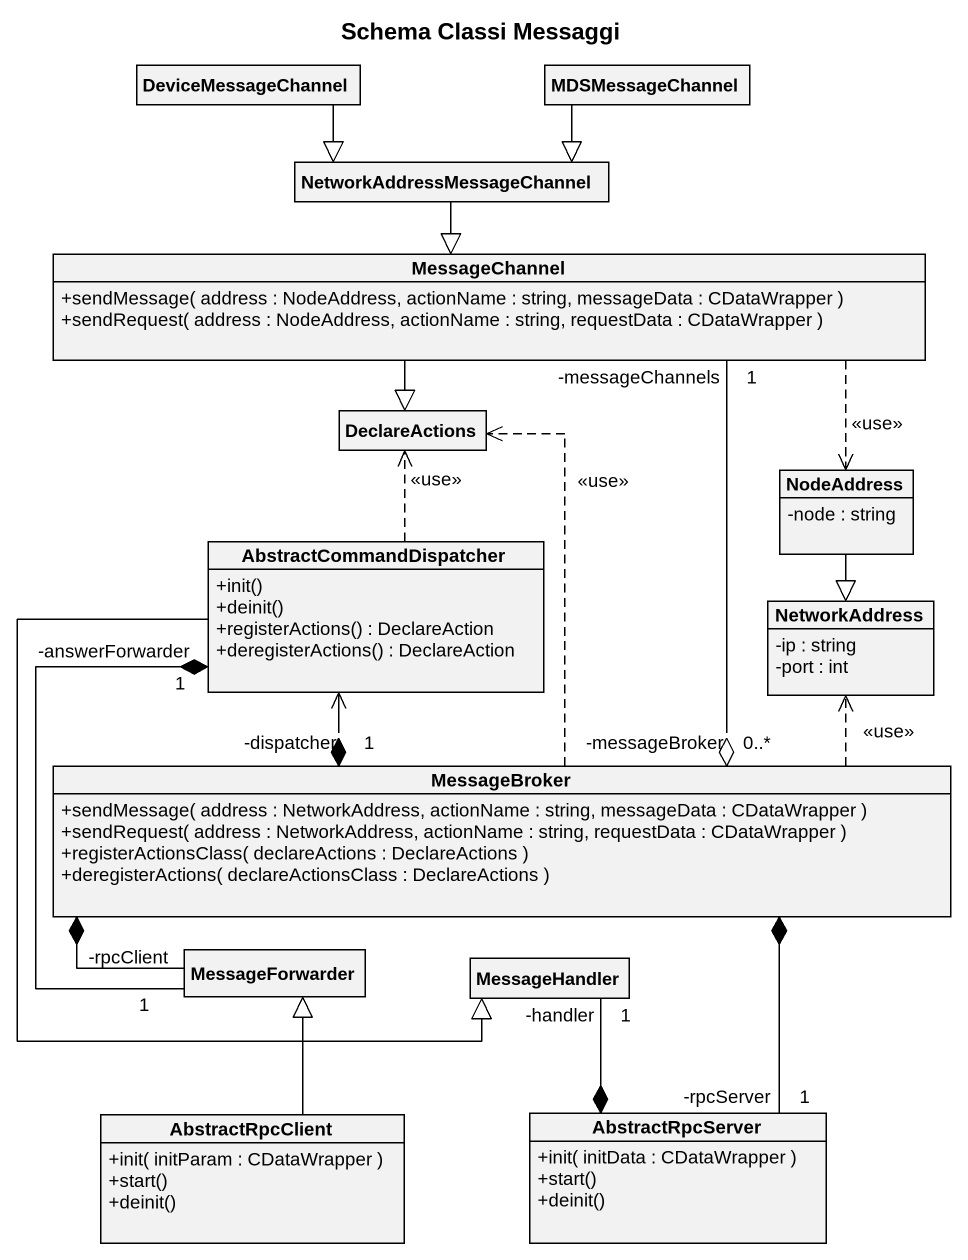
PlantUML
@startuml
title Schema Classi Messaggi
hide circle
hide empty members
skinparam classAttributeIconSize 0
class DeviceMessageChannel
class MDSMessageChannel
class NetworkAddressMessageChannel
class MessageChannel {
  +sendMessage( address : NodeAddress, actionName : string, messageData : CDataWrapper )
  +sendRequest( address : NodeAddress, actionName : string, requestData : CDataWrapper )
}
class DeclareActions
class NodeAddress {
  -node : string
}
class AbstractCommandDispatcher {
  +init()
  +deinit()
  +registerActions() : DeclareAction
  +deregisterActions() : DeclareAction
}
class NetworkAddress {
  -ip : string
  -port : int
}
class MessageBroker {
  +sendMessage( address : NetworkAddress, actionName : string, messageData : CDataWrapper )
  +sendRequest( address : NetworkAddress, actionName : string, requestData : CDataWrapper )
  +registerActionsClass( declareActions : DeclareActions )
  +deregisterActions( declareActionsClass : DeclareActions )
}
class MessageForwarder
class MessageHandler
class AbstractRpcClient {
  +init( initParam : CDataWrapper )
  +start()
  +deinit()
}
class AbstractRpcServer {
  +init( initData : CDataWrapper )
  +start()
  +deinit()
}
DeviceMessageChannel -right-|> NetworkAddressMessageChannel
MDSMessageChannel -left-|> NetworkAddressMessageChannel
NetworkAddressMessageChannel --|> MessageChannel
MessageChannel --|> DeclareActions
MessageChannel .right.> NodeAddress : <<use>>
NodeAddress --|> NetworkAddress
AbstractCommandDispatcher .up.> DeclareActions : <<use>>
AbstractCommandDispatcher "-answerForwarder\n1" *-- MessageForwarder
AbstractCommandDispatcher --|> MessageHandler
MessageBroker "-messageBroker\n0..*" o-up- "-messageChannels\n1" MessageChannel
MessageBroker .up.> DeclareActions : <<use>>
MessageBroker "-dispatcher\n1" *-up-> AbstractCommandDispatcher
MessageBroker .right.> NetworkAddress : <<use>>
MessageBroker "-rpcClient\n1" *-left- MessageForwarder
MessageBroker *-- "-rpcServer\n1" AbstractRpcServer
AbstractRpcClient -up-|> MessageForwarder
AbstractRpcServer *-up- "-handler\n1" MessageHandler
@enduml
